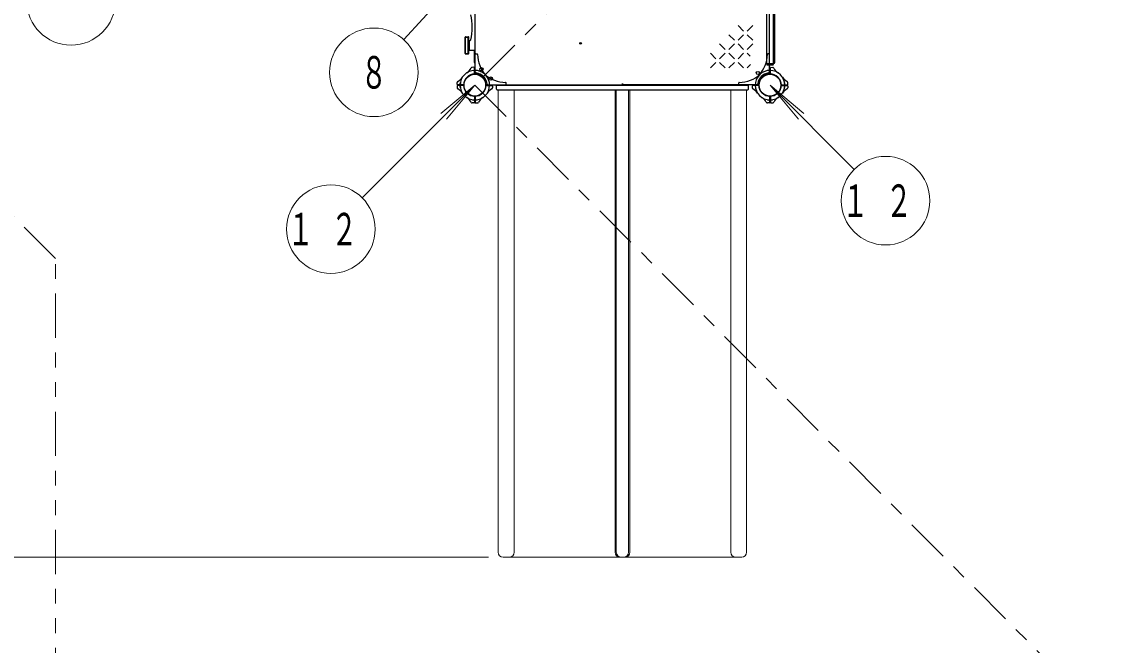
# Model space of a CAD drawing. Units: millimetres on the paper. Extents: x -385 to 0, y -594 to 267.
# Drawn here: x -249.3 to -175.7, y 93.3 to 135.5 of the extents above; entities that cross this region are included whole.
import ezdxf
from ezdxf.enums import TextEntityAlignment as Align

# ---------------------------------------------------------------- set-up
doc = ezdxf.new("R2010")
doc.units = ezdxf.units.MM
for name, pattern in [('USER1', [4.5, 2.5, -2]), ('USER2', [6, 3, -1, 1, -1]), ('USER3', [8, 3, -1, 1, -1, 1, -1])]:
    doc.linetypes.add(name, pattern=pattern)
doc.layers.add('LY_1', color=7, linetype='Continuous', lineweight=25)
doc.styles.add('ＭＳ ゴシック', font='')
doc.styles.get('ＭＳ ゴシック').set_extended_font_data('MS Gothic')

msp = doc.modelspace()

# ---------------------------------------------------------------- linework, layer by layer
at = {"layer": 'LY_1', "lineweight": 13}
for p, q in [((-223.444, 134.311), (-208.626, 150.559)), ((-200.794, 135.269), (-200.419, 134.894)), ((-199.794, 135.269), (-200.169, 134.894)), ((-202.044, 134.019), (-201.669, 133.644)), ((-201.419, 134.644), (-201.044, 134.269)), ((-201.044, 134.019), (-201.419, 133.644)), ((-200.419, 134.644), (-200.794, 134.269)), ((-200.794, 134.019), (-200.419, 133.644)), ((-200.169, 134.644), (-199.794, 134.269)), ((-199.794, 134.019), (-200.169, 133.644)), ((-202.669, 133.394), (-202.294, 133.019)), ((-201.669, 133.394), (-202.044, 133.019)), ((-201.419, 133.394), (-201.044, 133.019)), ((-200.419, 133.394), (-200.794, 133.019)), ((-200.169, 133.394), (-199.97, 133.195)), ((-202.294, 132.769), (-202.669, 132.394)), ((-202.044, 132.769), (-201.669, 132.394)), ((-201.044, 132.769), (-201.419, 132.394)), ((-200.794, 132.769), (-200.419, 132.394)), ((-199.946, 132.617), (-200.169, 132.394)), ((-226.259, 123.592), (-218.626, 131.226)), ((-218.626, 131.226), (-220.924, 129.297)), ((-218.626, 131.226), (-220.554, 128.928)), ((-198.626, 131.226), (-196.697, 128.928)), ((-198.626, 131.226), (-196.328, 129.297)), ((-192.92, 125.52), (-198.626, 131.226)), ((-217.042, 99.576), (-217.042, 130.826)), ((-215.959, 99.576), (-215.959, 130.826)), ((-209.126, 99.576), (-209.126, 130.826)), ((-209.042, 99.576), (-209.042, 130.826)), ((-208.209, 99.576), (-208.209, 130.826)), ((-208.126, 99.576), (-208.126, 130.826)), ((-201.292, 99.576), (-201.292, 130.826)), ((-200.209, 99.576), (-200.209, 130.826)), ((-217.709, 99.242), (-338.294, 99.242)), ((-216.709, 99.242), (-200.542, 99.242))]:
    msp.add_line(p, q, dxfattribs=at)
at = {"layer": 'LY_1', "linetype": 'USER3', "lineweight": 13}
for p, q in [((-218.036, 131.815), (-199.215, 150.637)), ((-247.042, 119.476), (-253.875, 126.309)), ((-247.042, 82.102), (-247.042, 119.476))]:
    msp.add_line(p, q, dxfattribs=at)
at = {"layer": 'LY_1'}
for p, q in [((-218.626, 149.684), (-218.626, 132.767)), ((-218.601, 132.007), (-218.601, 141.226)), ((-198.651, 132.007), (-198.651, 141.226)), ((-198.852, 132.684), (-198.852, 137.476)), ((-198.399, 132.684), (-198.399, 137.476)), ((-198.309, 132.767), (-198.309, 137.209)), ((-219.292, 133.367), (-219.292, 134.484)), ((-219.267, 134.509), (-219.067, 134.509)), ((-219.257, 134.474), (-219.077, 134.474)), ((-219.257, 133.377), (-219.257, 134.474)), ((-219.077, 133.377), (-219.077, 134.474)), ((-219.042, 133.367), (-219.042, 134.484)), ((-219.042, 134.259), (-218.933, 134.259)), ((-218.989, 133.592), (-218.989, 134.259)), ((-219.267, 133.342), (-219.067, 133.342)), ((-219.257, 133.377), (-219.077, 133.377)), ((-219.042, 133.592), (-218.626, 133.592)), ((-218.679, 133.592), (-218.679, 132.767)), ((-218.566, 133.35), (-218.478, 133.345)), ((-198.686, 133.35), (-198.773, 133.345)), ((-218.679, 132.767), (-218.626, 132.767)), ((-198.852, 132.642), (-198.852, 132.684)), ((-198.852, 132.684), (-198.392, 132.684)), ((-198.802, 132.592), (-198.449, 132.592)), ((-198.399, 132.642), (-198.399, 132.684)), ((-218.685, 132.433), (-218.806, 132.429)), ((-218.651, 132.007), (-218.651, 132.4)), ((-198.601, 132.007), (-198.601, 132.4)), ((-198.566, 132.433), (-198.445, 132.429)), ((-219.833, 131.285), (-219.829, 131.406)), ((-219.833, 131.166), (-219.828, 131.035)), ((-219.407, 131.251), (-219.799, 131.251)), ((-219.407, 131.201), (-219.799, 131.201)), ((-219.612, 131.392), (-219.614, 131.392)), ((-219.612, 131.059), (-219.614, 131.059)), ((-217.844, 131.251), (-208.626, 131.251)), ((-217.844, 131.201), (-217.452, 131.201)), ((-217.419, 131.166), (-217.423, 131.045)), ((-217.167, 130.959), (-217.167, 131.176)), ((-217.117, 131.226), (-200.134, 131.226)), ((-216.502, 131.286), (-216.506, 131.373)), ((-199.407, 131.251), (-208.626, 131.251)), ((-200.75, 131.286), (-200.745, 131.373)), ((-200.084, 130.959), (-200.084, 131.176)), ((-199.833, 131.166), (-199.829, 131.045)), ((-199.407, 131.201), (-199.799, 131.201)), ((-197.844, 131.251), (-197.452, 131.251)), ((-197.844, 131.201), (-197.452, 131.201)), ((-197.64, 131.392), (-197.637, 131.392)), ((-197.64, 131.059), (-197.637, 131.059)), ((-197.419, 131.285), (-197.423, 131.406)), ((-197.419, 131.166), (-197.423, 131.035)), ((-218.651, 130.445), (-218.651, 130.052)), ((-218.601, 130.445), (-218.601, 130.052)), ((-217.117, 130.909), (-200.134, 130.909)), ((-198.651, 130.445), (-198.651, 130.052)), ((-198.601, 130.445), (-198.601, 130.052)), ((-218.685, 130.019), (-218.816, 130.023)), ((-218.792, 130.24), (-218.792, 130.237)), ((-218.566, 130.019), (-218.445, 130.023)), ((-218.459, 130.24), (-218.459, 130.237)), ((-198.685, 130.019), (-198.806, 130.023)), ((-198.792, 130.24), (-198.792, 130.237)), ((-198.566, 130.019), (-198.435, 130.023)), ((-198.459, 130.24), (-198.459, 130.237))]:
    msp.add_line(p, q, dxfattribs=at)
at = {"layer": 'LY_1', "linetype": 'USER2', "lineweight": 13}
msp.add_line((-218.626, 131.226), (-143.778, 55.947), dxfattribs=at)
at = {"layer": 'LY_1', "linetype": 'USER1', "lineweight": 13}
msp.add_line((-208.676, 131.321), (-208.576, 131.321), dxfattribs=at)
at = {"layer": 'LY_1', "lineweight": 13}
for centre in [(-245.981, 136.931), (-225.466, 132.094), (-190.799, 123.399), (-228.38, 121.471)]:
    msp.add_circle(centre, 3, dxfattribs=at)
at = {"layer": 'LY_1'}
for centre, radius in [((-211.459, 134.059), 0.0625), ((-218.626, 131.226), 0.743), ((-218.179, 132.304), 0.108), ((-217.548, 131.672), 0.108), ((-199.451, 132.051), 0.108), ((-198.626, 131.226), 0.743)]:
    msp.add_circle(centre, radius, dxfattribs=at)
for centre, radius, start, end in [((-223.039, 135.142), 4.227, 348.30512, 11.69488), ((-219.267, 134.484), 0.025, 90, 180), ((-219.067, 134.484), 0.025, 0, 90), ((-218.933, 134.292), 0.0333, 270, 348.30512), ((-219.267, 133.367), 0.025, 180, 270), ((-219.067, 133.367), 0.025, 270, 0), ((-218.567, 133.317), 0.0333, 87, 180), ((-218.48, 133.312), 0.0333, 1.08415, 87), ((-216.28, 133.354), 2.167, 181.08415, 222.21724), ((-200.971, 133.354), 2.167, 317.78276, 358.91585), ((-198.771, 133.312), 0.0333, 93, 178.91585), ((-198.684, 133.317), 0.0333, 0, 93), ((-198.802, 132.642), 0.05, 180, 270), ((-198.449, 132.642), 0.05, 270, 0), ((-198.392, 132.767), 0.0833, 270, 0), ((-218.626, 131.226), 1, 90, 180), ((-218.626, 131.226), 0.75, 90, 180), ((-219.617, 132.768), 0.833, 302.72719, 332.54116), ((-218.803, 132.345), 0.0833, 92, 152.54116), ((-218.684, 132.4), 0.0333, 0, 92), ((-218.684, 132.007), 0.0333, 274.27066, 0), ((-218.626, 131.226), 1, 47.78276, 90), ((-218.626, 131.226), 0.75, 0, 90), ((-218.517, 132.136), 0.0833, 180, 263.21282), ((-218.567, 132.007), 0.0333, 180, 265.72934), ((-218.626, 131.226), 0.833, 6.78718, 83.21282), ((-216.498, 133.571), 2.167, 227.78276, 268.91585), ((-218.626, 131.226), 1, 0, 42.21724), ((-200.753, 133.571), 2.167, 271.08415, 312.21724), ((-198.626, 131.226), 1, 137.78276, 180), ((-198.626, 131.226), 0.833, 96.78718, 173.21282), ((-198.626, 131.226), 0.75, 90, 180), ((-198.626, 131.226), 1, 90, 132.21724), ((-198.734, 132.136), 0.0833, 276.78718, 0), ((-198.684, 132.007), 0.0333, 274.27066, 0), ((-198.626, 131.226), 1, 0, 90), ((-198.626, 131.226), 0.75, 0, 90), ((-198.567, 132.4), 0.0333, 88, 180), ((-198.567, 132.007), 0.0333, 180, 265.72934), ((-198.448, 132.345), 0.0833, 27.45884, 88), ((-197.634, 132.768), 0.833, 207.45884, 237.27281), ((-219.799, 131.284), 0.0333, 178, 270), ((-219.799, 131.167), 0.0333, 90, 182), ((-219.745, 131.404), 0.0833, 117.45884, 178), ((-219.745, 131.048), 0.0833, 182, 242.54116), ((-220.168, 132.217), 0.833, 297.45884, 327.27281), ((-218.626, 131.226), 1.017, 171.37307, 180), ((-218.626, 131.226), 1.017, 180, 188.62693), ((-219.614, 131.376), 0.0167, 90, 171.37307), ((-219.614, 131.076), 0.0167, 188.62693, 270), ((-218.626, 131.226), 1, 180, 270), ((-219.407, 131.284), 0.0333, 270, 355.72934), ((-219.407, 131.167), 0.0333, 4.27066, 90), ((-218.626, 131.226), 0.75, 180, 270), ((-218.626, 131.226), 1, 270, 0), ((-218.626, 131.226), 0.75, 270, 0), ((-217.844, 131.284), 0.0333, 184.27066, 270), ((-217.844, 131.167), 0.0333, 90, 175.72934), ((-217.715, 131.334), 0.0833, 186.78718, 270), ((-217.506, 131.048), 0.0833, 297.45884, 358), ((-217.452, 131.167), 0.0333, 358, 90), ((-217.117, 131.176), 0.05, 90, 180), ((-216.539, 131.371), 0.0333, 3, 88.91585), ((-216.535, 131.284), 0.0333, 270, 3), ((-200.716, 131.284), 0.0333, 177, 270), ((-200.712, 131.371), 0.0333, 91.08415, 177), ((-200.134, 131.176), 0.05, 0, 90), ((-199.799, 131.167), 0.0333, 90, 182), ((-199.745, 131.048), 0.0833, 182, 242.54116), ((-198.626, 131.226), 1, 180, 270), ((-199.536, 131.334), 0.0833, 270, 353.21282), ((-199.407, 131.284), 0.0333, 270, 355.72934), ((-199.407, 131.167), 0.0333, 4.27066, 90), ((-198.626, 131.226), 0.75, 180, 270), ((-198.626, 131.226), 1, 270, 0), ((-198.626, 131.226), 0.75, 270, 0), ((-197.844, 131.284), 0.0333, 184.27066, 270), ((-197.844, 131.167), 0.0333, 90, 175.72934), ((-197.083, 132.217), 0.833, 212.72719, 242.54116), ((-197.637, 131.376), 0.0167, 8.62693, 90), ((-197.637, 131.076), 0.0167, 270, 351.37307), ((-198.626, 131.226), 1.017, 0, 8.62693), ((-198.626, 131.226), 1.017, 351.37307, 0), ((-197.506, 131.404), 0.0833, 2, 62.54116), ((-197.506, 131.048), 0.0833, 297.45884, 358), ((-197.452, 131.284), 0.0333, 270, 2), ((-197.452, 131.167), 0.0333, 358, 90), ((-220.168, 130.235), 0.833, 32.7272, 62.54116), ((-219.617, 129.683), 0.833, 27.45884, 57.2728), ((-218.684, 130.445), 0.0333, 0, 85.72934), ((-218.567, 130.445), 0.0333, 94.27066, 180), ((-217.634, 129.683), 0.833, 122.72719, 152.54116), ((-217.083, 130.235), 0.833, 117.45884, 147.27281), ((-217.117, 130.959), 0.05, 180, 270), ((-200.134, 130.959), 0.05, 270, 0), ((-200.168, 130.235), 0.833, 32.7272, 62.54116), ((-199.617, 129.683), 0.833, 27.45884, 57.2728), ((-198.684, 130.445), 0.0333, 0, 85.72934), ((-198.567, 130.445), 0.0333, 94.27066, 180), ((-197.634, 129.683), 0.833, 122.72719, 152.54116), ((-197.083, 130.235), 0.833, 117.45884, 147.27281), ((-218.803, 130.106), 0.0833, 207.45884, 268), ((-218.776, 130.237), 0.0167, 180, 261.37307), ((-218.626, 131.226), 1.017, 261.37307, 270), ((-218.684, 130.052), 0.0333, 268, 0), ((-218.626, 131.226), 1.017, 270, 278.62693), ((-218.567, 130.052), 0.0333, 180, 272), ((-218.476, 130.237), 0.0167, 278.62693, 0), ((-218.448, 130.106), 0.0833, 272, 332.54116), ((-198.803, 130.106), 0.0833, 207.45884, 268), ((-198.776, 130.237), 0.0167, 180, 261.37307), ((-198.626, 131.226), 1.017, 261.37307, 270), ((-198.684, 130.052), 0.0333, 268, 0), ((-198.626, 131.226), 1.017, 270, 278.62693), ((-198.567, 130.052), 0.0333, 180, 272), ((-198.476, 130.237), 0.0167, 278.62693, 0), ((-198.448, 130.106), 0.0833, 272, 332.54116)]:
    msp.add_arc(centre, radius, start, end, dxfattribs=at)
at = {"layer": 'LY_1', "lineweight": 13}
for centre, radius, start, end in [((-216.959, 130.826), 0.0833, 90, 180), ((-216.042, 130.826), 0.0833, 0, 90), ((-209.042, 130.826), 0.0833, 90, 180), ((-208.959, 130.826), 0.0833, 90, 180), ((-208.292, 130.826), 0.0833, 0, 90), ((-208.209, 130.826), 0.0833, 0, 90), ((-201.209, 130.826), 0.0833, 90, 180), ((-200.292, 130.826), 0.0833, 0, 90), ((-216.709, 99.576), 0.333, 180, 270), ((-216.292, 99.576), 0.333, 270, 0), ((-208.792, 99.576), 0.333, 180, 270), ((-208.709, 99.576), 0.333, 180, 270), ((-208.542, 99.576), 0.333, 270, 0), ((-208.459, 99.576), 0.333, 270, 0), ((-200.959, 99.576), 0.333, 180, 270), ((-200.542, 99.576), 0.333, 270, 0)]:
    msp.add_arc(centre, radius, start, end, dxfattribs=at)

# ---------------------------------------------------------------- texts
at = {"layer": 'LY_1', "style": 'ＭＳ ゴシック', "width": 0.6}
msp.add_text('８', height=2.199, dxfattribs=at).set_placement((-225.466, 132.094), align=Align.MIDDLE_CENTER)
at = {"layer": 'LY_1', "char_height": 2.199, "attachment_point": 5, "style": 'ＭＳ ゴシック'}
for insert in [(-190.799, 123.399), (-228.38, 121.471)]:
    msp.add_mtext('\\T1.64;\\W0.6;１２', dxfattribs=dict(at, insert=insert))

doc.saveas('drawing.dxf')
